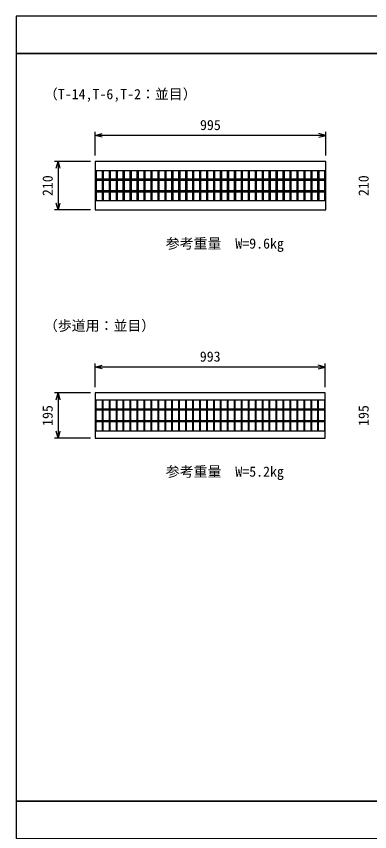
# Model space of a CAD drawing. Units: millimetres, scale not verified. Extents: x -25200 to 25200, y -8910 to 8910.
# Drawn here: x -17717 to -16192, y -1750 to 1771 of the extents above; entities that cross this region are included whole.
import ezdxf
from ezdxf.enums import TextEntityAlignment as Align

# ---------------------------------------------------------------- set-up
doc = ezdxf.new("R2010")
doc.units = ezdxf.units.MM
doc.header["$LTSCALE"] = 30
for name, color, linetype, lineweight in [('0-0_DIM', 7, 'Continuous', 25), ('0-2_HATCH', 6, 'Continuous', 25), ('0-6_TXT', 7, 'Continuous', 25)]:
    doc.layers.add(name, color=color, linetype=linetype, lineweight=lineweight)
doc.styles.add('ＭＳ ゴシック', font='')
doc.styles.get('ＭＳ ゴシック').set_extended_font_data('MS Gothic')

msp = doc.modelspace()

# ---------------------------------------------------------------- linework, layer by layer
at = {"layer": '0-0_DIM'}
for p, q in [((-17376.52, 1170.13), (-17376.52, 1271.72)), ((-16381.52, 1170.13), (-16381.52, 1271.72)), ((-16381.52, 1256.72), (-17376.52, 1256.72)), ((-17396.52, 1144.91), (-17551.52, 1144.91)), ((-17536.52, 1144.91), (-17536.52, 934.91)), ((-17396.52, 934.91), (-17551.52, 934.91)), ((-17376.52, 170.13), (-17376.52, 271.72)), ((-16383.52, 256.72), (-17376.52, 256.72)), ((-16383.52, 170.13), (-16383.52, 271.72)), ((-17396.52, 144.91), (-17551.52, 144.91)), ((-17536.52, 144.91), (-17536.52, -50.09)), ((-17396.52, -50.09), (-17551.52, -50.09))]:
    msp.add_line(p, q, dxfattribs=at)
for points in [[(-17346.52, 1248.68), (-17376.52, 1256.72), (-17346.52, 1264.76)], [(-16411.52, 1248.68), (-16381.52, 1256.72), (-16411.52, 1264.76)], [(-17544.56, 1114.91), (-17536.52, 1144.91), (-17528.48, 1114.91)], [(-17528.48, 964.91), (-17536.52, 934.91), (-17544.56, 964.91)], [(-17346.52, 248.68), (-17376.52, 256.72), (-17346.52, 264.76)], [(-16413.52, 248.68), (-16383.52, 256.72), (-16413.52, 264.76)], [(-17544.56, 114.91), (-17536.52, 144.91), (-17528.48, 114.91)], [(-17528.48, -20.09), (-17536.52, -50.09), (-17544.56, -20.09)]]:
    msp.add_lwpolyline(points, dxfattribs=at)
at = {"layer": '0-2_HATCH'}
for p, q in [((-17376.52, 1104.91), (-16381.52, 1104.91)), ((-17371.52, 1104.91), (-17371.52, 1067.91)), ((-17346.52, 1104.91), (-17346.52, 1067.91)), ((-17341.52, 1104.91), (-17341.52, 1067.91)), ((-17316.52, 1104.91), (-17316.52, 1067.91)), ((-17311.52, 1104.91), (-17311.52, 1067.91)), ((-17286.52, 1104.91), (-17286.52, 1067.91)), ((-17281.52, 1104.91), (-17281.52, 1067.91)), ((-17256.52, 1104.91), (-17256.52, 1067.91)), ((-17251.52, 1104.91), (-17251.52, 1067.91)), ((-17226.52, 1104.91), (-17226.52, 1067.91)), ((-17221.52, 1104.91), (-17221.52, 1067.91)), ((-17196.52, 1104.91), (-17196.52, 1067.91)), ((-17191.52, 1104.91), (-17191.52, 1067.91)), ((-17166.52, 1104.91), (-17166.52, 1067.91)), ((-17161.52, 1104.91), (-17161.52, 1067.91)), ((-17136.52, 1104.91), (-17136.52, 1067.91)), ((-17131.52, 1104.91), (-17131.52, 1067.91)), ((-17106.52, 1104.91), (-17106.52, 1067.91)), ((-17101.52, 1104.91), (-17101.52, 1067.91)), ((-17076.52, 1104.91), (-17076.52, 1067.91)), ((-17071.52, 1104.91), (-17071.52, 1067.91)), ((-17046.52, 1104.91), (-17046.52, 1067.91)), ((-17041.52, 1104.91), (-17041.52, 1067.91)), ((-17016.52, 1104.91), (-17016.52, 1067.91)), ((-17011.52, 1104.91), (-17011.52, 1067.91)), ((-16986.52, 1104.91), (-16986.52, 1067.91)), ((-16981.52, 1104.91), (-16981.52, 1067.91)), ((-16956.52, 1104.91), (-16956.52, 1067.91)), ((-16951.52, 1104.91), (-16951.52, 1067.91)), ((-16926.52, 1104.91), (-16926.52, 1067.91)), ((-16921.52, 1104.91), (-16921.52, 1067.91)), ((-16896.52, 1104.91), (-16896.52, 1067.91)), ((-16891.52, 1104.91), (-16891.52, 1067.91)), ((-16866.52, 1104.91), (-16866.52, 1067.91)), ((-16861.52, 1104.91), (-16861.52, 1067.91)), ((-16836.52, 1104.91), (-16836.52, 1067.91)), ((-16831.52, 1104.91), (-16831.52, 1067.91)), ((-16806.52, 1104.91), (-16806.52, 1067.91)), ((-16801.52, 1104.91), (-16801.52, 1067.91)), ((-16776.52, 1104.91), (-16776.52, 1067.91)), ((-16771.52, 1104.91), (-16771.52, 1067.91)), ((-16746.52, 1104.91), (-16746.52, 1067.91)), ((-16741.52, 1104.91), (-16741.52, 1067.91)), ((-16716.52, 1104.91), (-16716.52, 1067.91)), ((-16711.52, 1104.91), (-16711.52, 1067.91)), ((-16686.52, 1104.91), (-16686.52, 1067.91)), ((-16681.52, 1104.91), (-16681.52, 1067.91)), ((-16656.52, 1104.91), (-16656.52, 1067.91)), ((-16651.52, 1104.91), (-16651.52, 1067.91)), ((-16626.52, 1104.91), (-16626.52, 1067.91)), ((-16621.52, 1104.91), (-16621.52, 1067.91)), ((-16596.52, 1104.91), (-16596.52, 1067.91)), ((-16591.52, 1104.91), (-16591.52, 1067.91)), ((-16566.52, 1104.91), (-16566.52, 1067.91)), ((-16561.52, 1104.91), (-16561.52, 1067.91)), ((-16536.52, 1104.91), (-16536.52, 1067.91)), ((-16531.52, 1104.91), (-16531.52, 1067.91)), ((-16506.52, 1104.91), (-16506.52, 1067.91)), ((-16501.52, 1104.91), (-16501.52, 1067.91)), ((-16476.52, 1104.91), (-16476.52, 1067.91)), ((-16471.52, 1104.91), (-16471.52, 1067.91)), ((-16446.52, 1104.91), (-16446.52, 1067.91)), ((-16441.52, 1104.91), (-16441.52, 1067.91)), ((-16416.52, 1104.91), (-16416.52, 1067.91)), ((-16411.52, 1104.91), (-16411.52, 1067.91)), ((-16386.52, 1104.91), (-16386.52, 1067.91)), ((-16381.52, 1067.91), (-17376.52, 1067.91)), ((-16381.52, 1061.91), (-17376.52, 1061.91)), ((-17371.52, 1061.91), (-17371.52, 1017.91)), ((-17346.52, 1061.91), (-17346.52, 1017.91)), ((-17341.52, 1061.91), (-17341.52, 1017.91)), ((-17316.52, 1061.91), (-17316.52, 1017.91)), ((-17311.52, 1061.91), (-17311.52, 1017.91)), ((-17286.52, 1061.91), (-17286.52, 1017.91)), ((-17281.52, 1061.91), (-17281.52, 1017.91)), ((-17256.52, 1061.91), (-17256.52, 1017.91)), ((-17251.52, 1061.91), (-17251.52, 1017.91)), ((-17226.52, 1061.91), (-17226.52, 1017.91)), ((-17221.52, 1061.91), (-17221.52, 1017.91)), ((-17196.52, 1061.91), (-17196.52, 1017.91)), ((-17191.52, 1061.91), (-17191.52, 1017.91)), ((-17166.52, 1061.91), (-17166.52, 1017.91)), ((-17161.52, 1061.91), (-17161.52, 1017.91)), ((-17136.52, 1061.91), (-17136.52, 1017.91)), ((-17131.52, 1061.91), (-17131.52, 1017.91)), ((-17106.52, 1061.91), (-17106.52, 1017.91)), ((-17101.52, 1061.91), (-17101.52, 1017.91)), ((-17076.52, 1061.91), (-17076.52, 1017.91)), ((-17071.52, 1061.91), (-17071.52, 1017.91)), ((-17046.52, 1061.91), (-17046.52, 1017.91)), ((-17041.52, 1061.91), (-17041.52, 1017.91)), ((-17016.52, 1061.91), (-17016.52, 1017.91)), ((-17011.52, 1061.91), (-17011.52, 1017.91)), ((-16986.52, 1061.91), (-16986.52, 1017.91)), ((-16981.52, 1061.91), (-16981.52, 1017.91)), ((-16956.52, 1061.91), (-16956.52, 1017.91)), ((-16951.52, 1061.91), (-16951.52, 1017.91)), ((-16926.52, 1061.91), (-16926.52, 1017.91)), ((-16921.52, 1061.91), (-16921.52, 1017.91)), ((-16896.52, 1061.91), (-16896.52, 1017.91)), ((-16891.52, 1061.91), (-16891.52, 1017.91)), ((-16866.52, 1061.91), (-16866.52, 1017.91)), ((-16861.52, 1061.91), (-16861.52, 1017.91)), ((-16836.52, 1061.91), (-16836.52, 1017.91)), ((-16831.52, 1061.91), (-16831.52, 1017.91)), ((-16806.52, 1061.91), (-16806.52, 1017.91)), ((-16801.52, 1061.91), (-16801.52, 1017.91)), ((-16776.52, 1061.91), (-16776.52, 1017.91)), ((-16771.52, 1061.91), (-16771.52, 1017.91)), ((-16746.52, 1061.91), (-16746.52, 1017.91)), ((-16741.52, 1061.91), (-16741.52, 1017.91)), ((-16716.52, 1061.91), (-16716.52, 1017.91)), ((-16711.52, 1061.91), (-16711.52, 1017.91)), ((-16686.52, 1061.91), (-16686.52, 1017.91)), ((-16681.52, 1061.91), (-16681.52, 1017.91)), ((-16656.52, 1061.91), (-16656.52, 1017.91)), ((-16651.52, 1061.91), (-16651.52, 1017.91)), ((-16626.52, 1061.91), (-16626.52, 1017.91)), ((-16621.52, 1061.91), (-16621.52, 1017.91)), ((-16596.52, 1061.91), (-16596.52, 1017.91)), ((-16591.52, 1061.91), (-16591.52, 1017.91)), ((-16566.52, 1061.91), (-16566.52, 1017.91)), ((-16561.52, 1061.91), (-16561.52, 1017.91)), ((-16536.52, 1061.91), (-16536.52, 1017.91)), ((-16531.52, 1061.91), (-16531.52, 1017.91)), ((-16506.52, 1061.91), (-16506.52, 1017.91)), ((-16501.52, 1061.91), (-16501.52, 1017.91)), ((-16476.52, 1061.91), (-16476.52, 1017.91)), ((-16471.52, 1061.91), (-16471.52, 1017.91)), ((-16446.52, 1061.91), (-16446.52, 1017.91)), ((-16441.52, 1061.91), (-16441.52, 1017.91)), ((-16416.52, 1061.91), (-16416.52, 1017.91)), ((-16411.52, 1061.91), (-16411.52, 1017.91)), ((-16386.52, 1061.91), (-16386.52, 1017.91)), ((-16381.52, 1017.91), (-17376.52, 1017.91)), ((-16381.52, 1011.91), (-17376.52, 1011.91)), ((-17371.52, 1011.91), (-17371.52, 974.91)), ((-17346.52, 1011.91), (-17346.52, 974.91)), ((-17341.52, 1011.91), (-17341.52, 974.91)), ((-17316.52, 1011.91), (-17316.52, 974.91)), ((-17311.52, 1011.91), (-17311.52, 974.91)), ((-17286.52, 1011.91), (-17286.52, 974.91)), ((-17281.52, 1011.91), (-17281.52, 974.91)), ((-17256.52, 1011.91), (-17256.52, 974.91)), ((-17251.52, 1011.91), (-17251.52, 974.91)), ((-17226.52, 1011.91), (-17226.52, 974.91)), ((-17221.52, 1011.91), (-17221.52, 974.91)), ((-17196.52, 1011.91), (-17196.52, 974.91)), ((-17191.52, 1011.91), (-17191.52, 974.91)), ((-17166.52, 1011.91), (-17166.52, 974.91)), ((-17161.52, 1011.91), (-17161.52, 974.91)), ((-17136.52, 1011.91), (-17136.52, 974.91)), ((-17131.52, 1011.91), (-17131.52, 974.91)), ((-17106.52, 1011.91), (-17106.52, 974.91)), ((-17101.52, 1011.91), (-17101.52, 974.91)), ((-17076.52, 1011.91), (-17076.52, 974.91)), ((-17071.52, 1011.91), (-17071.52, 974.91)), ((-17046.52, 1011.91), (-17046.52, 974.91)), ((-17041.52, 1011.91), (-17041.52, 974.91)), ((-17016.52, 1011.91), (-17016.52, 974.91)), ((-17011.52, 1011.91), (-17011.52, 974.91)), ((-16986.52, 1011.91), (-16986.52, 974.91)), ((-16981.52, 1011.91), (-16981.52, 974.91)), ((-16956.52, 1011.91), (-16956.52, 974.91)), ((-16951.52, 1011.91), (-16951.52, 974.91)), ((-16926.52, 1011.91), (-16926.52, 974.91)), ((-16921.52, 1011.91), (-16921.52, 974.91)), ((-16896.52, 1011.91), (-16896.52, 974.91)), ((-16891.52, 1011.91), (-16891.52, 974.91)), ((-16866.52, 1011.91), (-16866.52, 974.91)), ((-16861.52, 1011.91), (-16861.52, 974.91)), ((-16836.52, 1011.91), (-16836.52, 974.91)), ((-16831.52, 1011.91), (-16831.52, 974.91)), ((-16806.52, 1011.91), (-16806.52, 974.91)), ((-16801.52, 1011.91), (-16801.52, 974.91)), ((-16776.52, 1011.91), (-16776.52, 974.91)), ((-16771.52, 1011.91), (-16771.52, 974.91)), ((-16746.52, 1011.91), (-16746.52, 974.91)), ((-16741.52, 1011.91), (-16741.52, 974.91)), ((-16716.52, 1011.91), (-16716.52, 974.91)), ((-16711.52, 1011.91), (-16711.52, 974.91)), ((-16686.52, 1011.91), (-16686.52, 974.91)), ((-16681.52, 1011.91), (-16681.52, 974.91)), ((-16656.52, 1011.91), (-16656.52, 974.91)), ((-16651.52, 1011.91), (-16651.52, 974.91)), ((-16626.52, 1011.91), (-16626.52, 974.91)), ((-16621.52, 1011.91), (-16621.52, 974.91)), ((-16596.52, 1011.91), (-16596.52, 974.91)), ((-16591.52, 1011.91), (-16591.52, 974.91)), ((-16566.52, 1011.91), (-16566.52, 974.91)), ((-16561.52, 1011.91), (-16561.52, 974.91)), ((-16536.52, 1011.91), (-16536.52, 974.91)), ((-16531.52, 1011.91), (-16531.52, 974.91)), ((-16506.52, 1011.91), (-16506.52, 974.91)), ((-16501.52, 1011.91), (-16501.52, 974.91)), ((-16476.52, 1011.91), (-16476.52, 974.91)), ((-16471.52, 1011.91), (-16471.52, 974.91)), ((-16446.52, 1011.91), (-16446.52, 974.91)), ((-16441.52, 1011.91), (-16441.52, 974.91)), ((-16416.52, 1011.91), (-16416.52, 974.91)), ((-16411.52, 1011.91), (-16411.52, 974.91)), ((-16386.52, 1011.91), (-16386.52, 974.91)), ((-16381.52, 974.91), (-17376.52, 974.91)), ((-17376.52, 114.91), (-16383.52, 114.91)), ((-17373.52, 114.91), (-17373.52, 74.91)), ((-17346.52, 114.91), (-17346.52, 74.91)), ((-17343.52, 114.91), (-17343.52, 74.91)), ((-17316.52, 114.91), (-17316.52, 74.91)), ((-17313.52, 114.91), (-17313.52, 74.91)), ((-17286.52, 114.91), (-17286.52, 74.91)), ((-17283.52, 114.91), (-17283.52, 74.91)), ((-17256.52, 114.91), (-17256.52, 74.91)), ((-17253.52, 114.91), (-17253.52, 74.91)), ((-17226.52, 114.91), (-17226.52, 74.91)), ((-17223.52, 114.91), (-17223.52, 74.91)), ((-17196.52, 114.91), (-17196.52, 74.91)), ((-17193.52, 114.91), (-17193.52, 74.91)), ((-17166.52, 114.91), (-17166.52, 74.91)), ((-17163.52, 114.91), (-17163.52, 74.91)), ((-17136.52, 114.91), (-17136.52, 74.91)), ((-17133.52, 114.91), (-17133.52, 74.91)), ((-17106.52, 114.91), (-17106.52, 74.91)), ((-17103.52, 114.91), (-17103.52, 74.91)), ((-17076.52, 114.91), (-17076.52, 74.91)), ((-17073.52, 114.91), (-17073.52, 74.91)), ((-17046.52, 114.91), (-17046.52, 74.91)), ((-17043.52, 114.91), (-17043.52, 74.91)), ((-17016.52, 114.91), (-17016.52, 74.91)), ((-17013.52, 114.91), (-17013.52, 74.91)), ((-16986.52, 114.91), (-16986.52, 74.91)), ((-16983.52, 114.91), (-16983.52, 74.91)), ((-16956.52, 114.91), (-16956.52, 74.91)), ((-16953.52, 114.91), (-16953.52, 74.91)), ((-16926.52, 114.91), (-16926.52, 74.91)), ((-16923.52, 114.91), (-16923.52, 74.91)), ((-16896.52, 114.91), (-16896.52, 74.91)), ((-16893.52, 114.91), (-16893.52, 74.91)), ((-16866.52, 114.91), (-16866.52, 74.91)), ((-16863.52, 114.91), (-16863.52, 74.91)), ((-16836.52, 114.91), (-16836.52, 74.91)), ((-16833.52, 114.91), (-16833.52, 74.91)), ((-16806.52, 114.91), (-16806.52, 74.91)), ((-16803.52, 114.91), (-16803.52, 74.91)), ((-16776.52, 114.91), (-16776.52, 74.91)), ((-16773.52, 114.91), (-16773.52, 74.91)), ((-16746.52, 114.91), (-16746.52, 74.91)), ((-16743.52, 114.91), (-16743.52, 74.91)), ((-16716.52, 114.91), (-16716.52, 74.91)), ((-16713.52, 114.91), (-16713.52, 74.91)), ((-16686.52, 114.91), (-16686.52, 74.91)), ((-16683.52, 114.91), (-16683.52, 74.91)), ((-16656.52, 114.91), (-16656.52, 74.91)), ((-16653.52, 114.91), (-16653.52, 74.91)), ((-16626.52, 114.91), (-16626.52, 74.91)), ((-16623.52, 114.91), (-16623.52, 74.91)), ((-16596.52, 114.91), (-16596.52, 74.91)), ((-16593.52, 114.91), (-16593.52, 74.91)), ((-16566.52, 114.91), (-16566.52, 74.91)), ((-16563.52, 114.91), (-16563.52, 74.91)), ((-16536.52, 114.91), (-16536.52, 74.91)), ((-16533.52, 114.91), (-16533.52, 74.91)), ((-16506.52, 114.91), (-16506.52, 74.91)), ((-16503.52, 114.91), (-16503.52, 74.91)), ((-16476.52, 114.91), (-16476.52, 74.91)), ((-16473.52, 114.91), (-16473.52, 74.91)), ((-16446.52, 114.91), (-16446.52, 74.91)), ((-16443.52, 114.91), (-16443.52, 74.91)), ((-16416.52, 114.91), (-16416.52, 74.91)), ((-16413.52, 114.91), (-16413.52, 74.91)), ((-16386.52, 114.91), (-16386.52, 74.91)), ((-16383.52, 74.91), (-17376.52, 74.91)), ((-16383.52, 69.91), (-17376.52, 69.91)), ((-17373.52, 69.91), (-17373.52, 24.91)), ((-17346.52, 69.91), (-17346.52, 24.91)), ((-17343.52, 69.91), (-17343.52, 24.91)), ((-17316.52, 69.91), (-17316.52, 24.91)), ((-17313.52, 69.91), (-17313.52, 24.91)), ((-17286.52, 69.91), (-17286.52, 24.91)), ((-17283.52, 69.91), (-17283.52, 24.91)), ((-17256.52, 69.91), (-17256.52, 24.91)), ((-17253.52, 69.91), (-17253.52, 24.91)), ((-17226.52, 69.91), (-17226.52, 24.91)), ((-17223.52, 69.91), (-17223.52, 24.91)), ((-17196.52, 69.91), (-17196.52, 24.91)), ((-17193.52, 69.91), (-17193.52, 24.91)), ((-17166.52, 69.91), (-17166.52, 24.91)), ((-17163.52, 69.91), (-17163.52, 24.91)), ((-17136.52, 69.91), (-17136.52, 24.91)), ((-17133.52, 69.91), (-17133.52, 24.91)), ((-17106.52, 69.91), (-17106.52, 24.91)), ((-17103.52, 69.91), (-17103.52, 24.91)), ((-17076.52, 69.91), (-17076.52, 24.91)), ((-17073.52, 69.91), (-17073.52, 24.91)), ((-17046.52, 69.91), (-17046.52, 24.91)), ((-17043.52, 69.91), (-17043.52, 24.91)), ((-17016.52, 69.91), (-17016.52, 24.91)), ((-17013.52, 69.91), (-17013.52, 24.91)), ((-16986.52, 69.91), (-16986.52, 24.91)), ((-16983.52, 69.91), (-16983.52, 24.91)), ((-16956.52, 69.91), (-16956.52, 24.91)), ((-16953.52, 69.91), (-16953.52, 24.91)), ((-16926.52, 69.91), (-16926.52, 24.91)), ((-16923.52, 69.91), (-16923.52, 24.91)), ((-16896.52, 69.91), (-16896.52, 24.91)), ((-16893.52, 69.91), (-16893.52, 24.91)), ((-16866.52, 69.91), (-16866.52, 24.91)), ((-16863.52, 69.91), (-16863.52, 24.91)), ((-16836.52, 69.91), (-16836.52, 24.91)), ((-16833.52, 69.91), (-16833.52, 24.91)), ((-16806.52, 69.91), (-16806.52, 24.91)), ((-16803.52, 69.91), (-16803.52, 24.91)), ((-16776.52, 69.91), (-16776.52, 24.91)), ((-16773.52, 69.91), (-16773.52, 24.91)), ((-16746.52, 69.91), (-16746.52, 24.91)), ((-16743.52, 69.91), (-16743.52, 24.91)), ((-16716.52, 69.91), (-16716.52, 24.91)), ((-16713.52, 69.91), (-16713.52, 24.91)), ((-16686.52, 69.91), (-16686.52, 24.91)), ((-16683.52, 69.91), (-16683.52, 24.91)), ((-16656.52, 69.91), (-16656.52, 24.91)), ((-16653.52, 69.91), (-16653.52, 24.91)), ((-16626.52, 69.91), (-16626.52, 24.91)), ((-16623.52, 69.91), (-16623.52, 24.91)), ((-16596.52, 69.91), (-16596.52, 24.91)), ((-16593.52, 69.91), (-16593.52, 24.91)), ((-16566.52, 69.91), (-16566.52, 24.91)), ((-16563.52, 69.91), (-16563.52, 24.91)), ((-16536.52, 69.91), (-16536.52, 24.91)), ((-16533.52, 69.91), (-16533.52, 24.91)), ((-16506.52, 69.91), (-16506.52, 24.91)), ((-16503.52, 69.91), (-16503.52, 24.91)), ((-16476.52, 69.91), (-16476.52, 24.91)), ((-16473.52, 69.91), (-16473.52, 24.91)), ((-16446.52, 69.91), (-16446.52, 24.91)), ((-16443.52, 69.91), (-16443.52, 24.91)), ((-16416.52, 69.91), (-16416.52, 24.91)), ((-16413.52, 69.91), (-16413.52, 24.91)), ((-16386.52, 69.91), (-16386.52, 24.91)), ((-16383.52, 24.91), (-17376.52, 24.91)), ((-16383.52, 19.91), (-17376.52, 19.91)), ((-17373.52, 19.91), (-17373.52, -20.09)), ((-17346.52, 19.91), (-17346.52, -20.09)), ((-17343.52, 19.91), (-17343.52, -20.09)), ((-17316.52, 19.91), (-17316.52, -20.09)), ((-17313.52, 19.91), (-17313.52, -20.09)), ((-17286.52, 19.91), (-17286.52, -20.09)), ((-17283.52, 19.91), (-17283.52, -20.09)), ((-17256.52, 19.91), (-17256.52, -20.09)), ((-17253.52, 19.91), (-17253.52, -20.09)), ((-17226.52, 19.91), (-17226.52, -20.09)), ((-17223.52, 19.91), (-17223.52, -20.09)), ((-17196.52, 19.91), (-17196.52, -20.09)), ((-17193.52, 19.91), (-17193.52, -20.09)), ((-17166.52, 19.91), (-17166.52, -20.09)), ((-17163.52, 19.91), (-17163.52, -20.09)), ((-17136.52, 19.91), (-17136.52, -20.09)), ((-17133.52, 19.91), (-17133.52, -20.09)), ((-17106.52, 19.91), (-17106.52, -20.09)), ((-17103.52, 19.91), (-17103.52, -20.09)), ((-17076.52, 19.91), (-17076.52, -20.09)), ((-17073.52, 19.91), (-17073.52, -20.09)), ((-17046.52, 19.91), (-17046.52, -20.09)), ((-17043.52, 19.91), (-17043.52, -20.09)), ((-17016.52, 19.91), (-17016.52, -20.09)), ((-17013.52, 19.91), (-17013.52, -20.09)), ((-16986.52, 19.91), (-16986.52, -20.09)), ((-16983.52, 19.91), (-16983.52, -20.09)), ((-16956.52, 19.91), (-16956.52, -20.09)), ((-16953.52, 19.91), (-16953.52, -20.09)), ((-16926.52, 19.91), (-16926.52, -20.09)), ((-16923.52, 19.91), (-16923.52, -20.09)), ((-16896.52, 19.91), (-16896.52, -20.09)), ((-16893.52, 19.91), (-16893.52, -20.09)), ((-16866.52, 19.91), (-16866.52, -20.09)), ((-16863.52, 19.91), (-16863.52, -20.09)), ((-16836.52, 19.91), (-16836.52, -20.09)), ((-16833.52, 19.91), (-16833.52, -20.09)), ((-16806.52, 19.91), (-16806.52, -20.09)), ((-16803.52, 19.91), (-16803.52, -20.09)), ((-16776.52, 19.91), (-16776.52, -20.09)), ((-16773.52, 19.91), (-16773.52, -20.09)), ((-16746.52, 19.91), (-16746.52, -20.09)), ((-16743.52, 19.91), (-16743.52, -20.09)), ((-16716.52, 19.91), (-16716.52, -20.09)), ((-16713.52, 19.91), (-16713.52, -20.09)), ((-16686.52, 19.91), (-16686.52, -20.09)), ((-16683.52, 19.91), (-16683.52, -20.09)), ((-16656.52, 19.91), (-16656.52, -20.09)), ((-16653.52, 19.91), (-16653.52, -20.09)), ((-16626.52, 19.91), (-16626.52, -20.09)), ((-16623.52, 19.91), (-16623.52, -20.09)), ((-16596.52, 19.91), (-16596.52, -20.09)), ((-16593.52, 19.91), (-16593.52, -20.09)), ((-16566.52, 19.91), (-16566.52, -20.09)), ((-16563.52, 19.91), (-16563.52, -20.09)), ((-16536.52, 19.91), (-16536.52, -20.09)), ((-16533.52, 19.91), (-16533.52, -20.09)), ((-16506.52, 19.91), (-16506.52, -20.09)), ((-16503.52, 19.91), (-16503.52, -20.09)), ((-16476.52, 19.91), (-16476.52, -20.09)), ((-16473.52, 19.91), (-16473.52, -20.09)), ((-16446.52, 19.91), (-16446.52, -20.09)), ((-16443.52, 19.91), (-16443.52, -20.09)), ((-16416.52, 19.91), (-16416.52, -20.09)), ((-16413.52, 19.91), (-16413.52, -20.09)), ((-16386.52, 19.91), (-16386.52, -20.09)), ((-16383.52, -20.09), (-17376.52, -20.09))]:
    msp.add_line(p, q, dxfattribs=at)
for points in [[(-17376.52, 1144.91), (-17376.52, 934.91), (-16381.52, 934.91), (-16381.52, 1144.91)], [(-17376.52, 144.91), (-17376.52, -50.09), (-16383.52, -50.09), (-16383.52, 144.91)]]:
    msp.add_lwpolyline(points, close=True, dxfattribs=at)
at = {"layer": '0-6_TXT'}
for points in [[(-17716.68, 1611.24), (-13516.68, 1611.24), (-13516.68, 1771.24), (-17716.68, 1771.24)], [(-17716.68, -1618.68), (-15616.68, -1618.68), (-15616.68, 1611.24), (-17716.68, 1611.24)], [(-17716.68, -1778.68), (-13516.68, -1778.68), (-13516.68, -1618.68), (-17716.68, -1618.68)]]:
    msp.add_lwpolyline(points, close=True, dxfattribs=at)

# ---------------------------------------------------------------- texts
at = {"layer": '0-0_DIM', "style": 'ＭＳ ゴシック'}
for s, p in [('（T-14,T-6,T-2：並目）', (-17597.66, 1400.09)), ('995', (-16924.02, 1266.72)), ('参考重量\u3000W=9.6kg', (-17071.68, 754.91)), ('（歩道用：並目）', (-17597.66, 400.09)), ('993', (-16925.02, 266.72)), ('参考重量\u3000W=5.2kg', (-17071.68, -230.09))]:
    msp.add_text(s, height=43.99, dxfattribs=at).set_placement(p, align=Align.BOTTOM_LEFT)
for s, p in [('210', (-17546.52, 994.91)), ('210', (-16183.18, 994.91)), ('195', (-17546.52, 2.41)), ('195', (-16183.18, 2.41))]:
    msp.add_text(s, height=43.99, rotation=90, dxfattribs=at).set_placement(p, align=Align.BOTTOM_LEFT)

doc.saveas('drawing.dxf')
